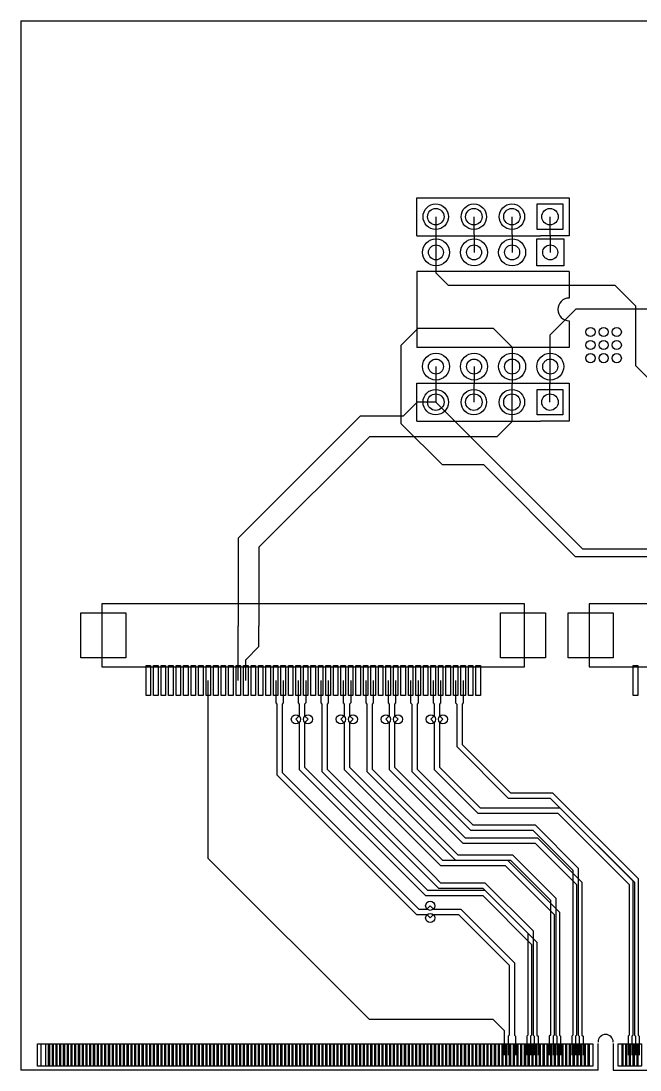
# Model space of a CAD drawing. Header units: millimetres. Extents: x 1 to 83, y 1 to 71.
# Drawn here: x 1 to 42.3, y 1 to 71 of the extents above; entities that cross this region are included whole.
import ezdxf

# ---------------------------------------------------------------- set-up
doc = ezdxf.new("R2010")
doc.units = ezdxf.units.MM

msp = doc.modelspace()

# ---------------------------------------------------------------- linework, layer by layer
for points in [[(1.006, 71), (82.996, 71)], [(1.006, 71), (1.006, 1)], [(27.405, 56.67), (27.405, 59.21), (37.565, 59.21), (37.565, 56.67), (35.66, 56.67)], [(28.674, 57.94), (28.689, 55.56)], [(31.214, 57.94), (31.229, 55.56)], [(33.754, 57.94), (33.769, 55.56)], [(36.294, 57.94), (36.309, 55.56)], [(27.405, 56.67), (35.66, 56.67)], [(28.69, 55.56), (28.69, 54.185), (29.5, 53.375), (40.625, 53.375), (42, 52), (42, 48), (43.575, 46.425), (47.625, 46.425)], [(37.58, 54.281), (27.42, 54.281)], [(27.42, 54.281), (27.42, 49.216)], [(37.58, 54.281), (37.58, 52.512)], [(36.309, 47.94), (36.309, 50.061), (38.049, 51.801), (45.326, 51.801)], [(63.5, 1.999), (63.5, 4.374), (67.125, 8.001), (67.125, 12.126), (70.749, 15.751), (70.749, 32.25), (67.749, 35.25), (38.001, 35.25), (31.874, 41.374), (29.126, 41.374), (26.375, 44.125), (26.375, 49.375), (27.501, 50.5), (32.499, 50.5), (33.769, 49.23), (33.769, 47.94)], [(37.58, 50.988), (37.58, 49.216)], [(37.58, 49.216), (27.42, 49.216)], [(28.689, 47.94), (28.674, 45.565)], [(31.229, 47.94), (31.214, 45.565)], [(33.769, 47.94), (33.754, 45.565)], [(36.294, 45.565), (36.309, 47.94)], [(27.405, 44.295), (27.405, 46.835), (37.565, 46.835), (37.565, 44.295), (35.66, 44.295)], [(28.674, 45.565), (27.44, 45.565), (26.5, 44.625), (23.625, 44.625), (15.499, 36.5), (15.499, 30.625)], [(33.754, 45.565), (33.754, 44.254), (32.751, 43.251), (24.249, 43.251), (16.876, 35.878), (16.876, 30.625)], [(64, 1.999), (64, 4.125), (67.749, 7.874), (67.749, 11.875), (71.25, 15.375), (71.25, 32.499), (68.001, 35.75), (38.491, 35.75), (28.674, 45.565)], [(27.405, 44.295), (35.66, 44.295)], [(15.5, 27), (15.5, 30.625)], [(15.999, 27), (15.999, 28.374), (16.876, 29.251), (16.876, 30.625)], [(33.25, 2), (33.25, 3.625), (32.5, 4.375), (24.25, 4.375), (13.5, 15.125), (13.5, 27)], [(18, 27), (18, 25.492), (18.073, 25.42), (18.073, 24.404), (18.073, 20.695), (21.83, 16.938), (27.393, 11.375), (28.076, 11.375), (28.305, 11.146)], [(18.5, 27), (18.5, 25.492), (18.427, 25.42), (18.427, 24.404), (18.427, 20.843), (22.185, 17.085), (27.54, 11.73), (28.076, 11.73), (28.305, 11.959)], [(19.5, 27), (19.5, 25.492), (19.573, 25.419), (19.573, 24.632), (19.343, 24.403)], [(20, 27), (20, 25.492), (19.927, 25.419), (19.927, 24.632), (20.157, 24.403)], [(21, 27), (21, 25.492), (21.073, 25.42), (21.073, 24.404)], [(21.5, 27), (21.5, 25.492), (21.427, 25.42), (21.427, 24.404)], [(22.5, 27), (22.5, 25.492), (22.572, 25.419), (22.572, 24.632), (22.343, 24.403)], [(23, 27), (23, 25.492), (22.927, 25.419), (22.927, 24.632), (23.156, 24.403)], [(24, 27), (24, 25.492), (24.072, 25.42), (24.072, 24.404)], [(24.5, 27), (24.5, 25.492), (24.427, 25.42), (24.427, 24.404)], [(25.5, 27), (25.5, 25.492), (25.572, 25.419), (25.572, 24.632), (25.343, 24.403)], [(26, 27), (26, 25.492), (25.927, 25.419), (25.927, 24.632), (26.156, 24.403)], [(27, 27), (27, 25.492), (27.072, 25.42), (27.072, 24.404)], [(27.5, 27), (27.5, 25.492), (27.427, 25.42), (27.427, 24.404)], [(28.5, 27), (28.5, 25.492), (28.572, 25.419), (28.572, 24.632), (28.343, 24.403)], [(29, 27), (29, 25.492), (28.927, 25.419), (28.927, 24.632), (29.156, 24.403)], [(30, 27), (30, 25.492), (30.072, 25.42), (30.072, 24.404)], [(30.5, 27), (30.5, 25.492), (30.427, 25.42), (30.427, 24.404)], [(19.343, 24.403), (19.573, 24.174), (19.573, 23.895), (19.573, 22.879)], [(20.157, 24.403), (19.927, 24.174), (19.927, 23.895), (19.927, 22.879)], [(21.073, 24.404), (21.073, 23.896), (21.073, 22.88), (21.073, 20.925), (28.145, 13.853), (28.853, 13.145), (31.5, 13.145), (31.809, 13.145), (34.822, 10.132), (34.822, 4.346), (34.822, 3.33), (34.75, 3.258), (34.75, 2)], [(21.427, 24.404), (21.427, 23.896), (21.427, 22.88), (21.427, 21.073), (28.5, 14), (29, 13.5), (31.5, 13.5), (31.956, 13.5), (35.177, 10.279), (35.177, 4.346), (35.177, 3.33), (35.25, 3.258), (35.25, 2)], [(22.343, 24.403), (22.572, 24.174), (22.572, 23.895), (22.572, 22.879)], [(23.156, 24.403), (22.927, 24.174), (22.927, 23.895), (22.927, 22.879)], [(24.072, 24.404), (24.072, 23.896), (24.072, 22.88), (24.072, 20.927), (29.5, 15.5), (30, 15), (33.5, 15), (33.652, 15), (36.322, 12.33), (36.322, 4.347), (36.322, 3.331), (36.25, 3.258), (36.25, 2)], [(24.427, 24.404), (24.427, 23.896), (24.427, 22.88), (24.427, 21.075), (29.855, 15.647), (30.147, 15.355), (33.5, 15.355), (33.799, 15.355), (36.677, 12.477), (36.677, 4.347), (36.677, 3.331), (36.75, 3.258), (36.75, 2)], [(25.343, 24.403), (25.572, 24.174), (25.572, 23.895), (25.572, 22.879)], [(26.156, 24.403), (25.927, 24.174), (25.927, 23.895), (25.927, 22.879)], [(27.072, 24.404), (27.072, 23.896), (27.072, 22.88), (27.072, 20.927), (30, 18), (31, 17), (35, 17), (35.152, 17), (37.822, 14.33), (37.822, 4.346), (37.822, 3.33), (37.75, 3.258), (37.75, 2)], [(27.427, 24.404), (27.427, 23.896), (27.427, 22.88), (27.427, 21.075), (30.355, 18.147), (31.147, 17.355), (35, 17.355), (35.299, 17.355), (38.177, 14.477), (38.177, 4.346), (38.177, 3.33), (38.25, 3.258), (38.25, 2)], [(28.343, 24.403), (28.572, 24.174), (28.572, 23.895), (28.572, 22.879)], [(29.156, 24.403), (28.927, 24.174), (28.927, 23.895), (28.927, 22.879)], [(30.072, 24.404), (30.072, 23.896), (30.072, 22.88), (30.072, 22.58), (33.508, 19.145), (36, 19.145), (36.309, 19.145), (41.822, 13.632), (41.822, 4.346), (41.822, 3.33), (41.75, 3.258), (41.75, 2)], [(30.427, 24.404), (30.427, 23.896), (30.427, 22.88), (30.427, 22.727), (33.655, 19.5), (36, 19.5), (36.456, 19.5), (42.177, 13.779), (42.177, 4.346), (42.177, 3.33), (42.25, 3.258), (42.25, 2)], [(19.573, 22.879), (19.573, 22.371), (19.573, 21.355), (19.573, 21.056), (27.983, 12.645), (31.5, 12.645), (31.809, 12.645), (35.072, 9.382), (35.072, 4.347), (35.072, 3.331), (35, 3.258), (35, 2)], [(19.927, 22.879), (19.927, 22.371), (19.927, 21.355), (19.927, 21.203), (28.131, 13), (31.5, 13), (31.956, 13), (35.427, 9.529), (35.427, 4.347), (35.427, 3.331), (35.5, 3.258), (35.5, 2)], [(22.572, 22.879), (22.572, 22.371), (22.572, 21.355), (22.572, 21.056), (28.983, 14.645), (33, 14.645), (33.309, 14.645), (36.572, 11.382), (36.572, 4.347), (36.572, 3.331), (36.5, 3.258), (36.5, 2)], [(22.927, 22.879), (22.927, 22.371), (22.927, 21.355), (22.927, 21.203), (29.131, 15), (33, 15), (33.456, 15), (36.927, 11.529), (36.927, 4.347), (36.927, 3.331), (37, 3.258), (37, 2)], [(25.572, 22.879), (25.572, 22.371), (25.572, 21.355), (25.572, 21.056), (30.483, 16.145), (35, 16.145), (35.309, 16.145), (38.072, 13.382), (38.072, 4.347), (38.072, 3.331), (38, 3.258), (38, 2)], [(25.927, 22.879), (25.927, 22.371), (25.927, 21.355), (25.927, 21.203), (30.631, 16.5), (35, 16.5), (35.456, 16.5), (38.427, 13.529), (38.427, 4.347), (38.427, 3.331), (38.5, 3.258), (38.5, 2)], [(28.572, 22.879), (28.572, 22.371), (28.572, 21.355), (28.572, 21.056), (31.483, 18.145), (36.5, 18.145), (36.809, 18.145), (41.572, 13.382), (41.572, 4.347), (41.572, 3.331), (41.5, 3.258), (41.5, 2)], [(28.927, 22.879), (28.927, 22.371), (28.927, 21.355), (28.927, 21.203), (31.631, 18.5), (36.5, 18.5), (36.956, 18.5), (41.927, 13.529), (41.927, 4.347), (41.927, 3.331), (42, 3.258), (42, 2)], [(28.305, 11.959), (28.534, 11.73), (28.813, 11.73), (29.829, 11.73), (30.345, 11.73), (31.875, 10.2), (33.927, 8.148), (33.927, 4.347), (33.927, 3.331), (34, 3.258), (34, 2)], [(28.305, 11.146), (28.534, 11.375), (28.813, 11.375), (29.829, 11.375), (30.198, 11.375), (31.728, 9.845), (33.573, 8), (33.573, 4.347), (33.573, 3.331), (33.5, 3.258), (33.5, 2)], [(39.506, 1), (39.506, 2.778)], [(40.506, 2.778), (40.506, 1)], [(39.506, 1), (1.006, 1)], [(40.506, 1), (82.996, 1)]]:
    msp.add_lwpolyline(points)
for points in [[(37.145, 57.09), (35.445, 57.09), (35.445, 58.79), (37.145, 58.79)], [(37.21, 54.66), (35.41, 54.66), (35.41, 56.46), (37.21, 56.46)], [(37.145, 44.715), (35.445, 44.715), (35.445, 46.415), (37.145, 46.415)], [(6.4, 27.9), (34.6, 27.9), (34.6, 32.1), (6.4, 32.1), (6.4, 27.9)], [(38.9, 27.9), (67.1, 27.9), (67.1, 32.1), (38.9, 32.1), (38.9, 27.9)], [(8, 31.5), (8, 28.5), (5, 28.5), (5, 31.5)], [(36, 31.5), (36, 28.5), (33, 28.5), (33, 31.5)], [(40.5, 31.5), (40.5, 28.5), (37.5, 28.5), (37.5, 31.5)], [(9.65, 28), (9.65, 26), (9.35, 26), (9.35, 28)], [(10.15, 28), (10.15, 26), (9.85, 26), (9.85, 28)], [(10.65, 28), (10.65, 26), (10.35, 26), (10.35, 28)], [(11.15, 28), (11.15, 26), (10.85, 26), (10.85, 28)], [(11.65, 28), (11.65, 26), (11.35, 26), (11.35, 28)], [(12.15, 28), (12.15, 26), (11.85, 26), (11.85, 28)], [(12.65, 28), (12.65, 26), (12.35, 26), (12.35, 28)], [(13.15, 28), (13.15, 26), (12.85, 26), (12.85, 28)], [(13.65, 28), (13.65, 26), (13.35, 26), (13.35, 28)], [(14.15, 28), (14.15, 26), (13.85, 26), (13.85, 28)], [(14.65, 28), (14.65, 26), (14.35, 26), (14.35, 28)], [(15.15, 28), (15.15, 26), (14.85, 26), (14.85, 28)], [(15.65, 28), (15.65, 26), (15.35, 26), (15.35, 28)], [(16.15, 28), (16.15, 26), (15.85, 26), (15.85, 28)], [(16.65, 28), (16.65, 26), (16.35, 26), (16.35, 28)], [(17.15, 28), (17.15, 26), (16.85, 26), (16.85, 28)], [(17.65, 28), (17.65, 26), (17.35, 26), (17.35, 28)], [(18.15, 28), (18.15, 26), (17.85, 26), (17.85, 28)], [(18.65, 28), (18.65, 26), (18.35, 26), (18.35, 28)], [(19.15, 28), (19.15, 26), (18.85, 26), (18.85, 28)], [(19.65, 28), (19.65, 26), (19.35, 26), (19.35, 28)], [(20.15, 28), (20.15, 26), (19.85, 26), (19.85, 28)], [(20.65, 28), (20.65, 26), (20.35, 26), (20.35, 28)], [(21.15, 28), (21.15, 26), (20.85, 26), (20.85, 28)], [(21.65, 28), (21.65, 26), (21.35, 26), (21.35, 28)], [(22.15, 28), (22.15, 26), (21.85, 26), (21.85, 28)], [(22.65, 28), (22.65, 26), (22.35, 26), (22.35, 28)], [(23.15, 28), (23.15, 26), (22.85, 26), (22.85, 28)], [(23.65, 28), (23.65, 26), (23.35, 26), (23.35, 28)], [(24.15, 28), (24.15, 26), (23.85, 26), (23.85, 28)], [(24.65, 28), (24.65, 26), (24.35, 26), (24.35, 28)], [(25.15, 28), (25.15, 26), (24.85, 26), (24.85, 28)], [(25.65, 28), (25.65, 26), (25.35, 26), (25.35, 28)], [(26.15, 28), (26.15, 26), (25.85, 26), (25.85, 28)], [(26.65, 28), (26.65, 26), (26.35, 26), (26.35, 28)], [(27.15, 28), (27.15, 26), (26.85, 26), (26.85, 28)], [(27.65, 28), (27.65, 26), (27.35, 26), (27.35, 28)], [(28.15, 28), (28.15, 26), (27.85, 26), (27.85, 28)], [(28.65, 28), (28.65, 26), (28.35, 26), (28.35, 28)], [(29.15, 28), (29.15, 26), (28.85, 26), (28.85, 28)], [(29.65, 28), (29.65, 26), (29.35, 26), (29.35, 28)], [(30.15, 28), (30.15, 26), (29.85, 26), (29.85, 28)], [(30.65, 28), (30.65, 26), (30.35, 26), (30.35, 28)], [(31.15, 28), (31.15, 26), (30.85, 26), (30.85, 28)], [(31.65, 28), (31.65, 26), (31.35, 26), (31.35, 28)], [(42.15, 28), (42.15, 26), (41.85, 26), (41.85, 28)], [(2.9, 1.25), (2.1, 1.25), (2.1, 2.75), (2.9, 2.75)], [(2.65, 1.25), (2.35, 1.25), (2.35, 2.75), (2.65, 2.75)], [(3.15, 1.25), (2.85, 1.25), (2.85, 2.75), (3.15, 2.75)], [(3.4, 1.25), (3.1, 1.25), (3.1, 2.75), (3.4, 2.75)], [(3.65, 1.25), (3.35, 1.25), (3.35, 2.75), (3.65, 2.75)], [(3.9, 1.25), (3.6, 1.25), (3.6, 2.75), (3.9, 2.75)], [(4.15, 1.25), (3.85, 1.25), (3.85, 2.75), (4.15, 2.75)], [(4.4, 1.25), (4.1, 1.25), (4.1, 2.75), (4.4, 2.75)], [(4.65, 1.25), (4.35, 1.25), (4.35, 2.75), (4.65, 2.75)], [(4.9, 1.25), (4.6, 1.25), (4.6, 2.75), (4.9, 2.75)], [(5.15, 1.25), (4.85, 1.25), (4.85, 2.75), (5.15, 2.75)], [(5.4, 1.25), (5.1, 1.25), (5.1, 2.75), (5.4, 2.75)], [(5.65, 1.25), (5.35, 1.25), (5.35, 2.75), (5.65, 2.75)], [(5.9, 1.25), (5.6, 1.25), (5.6, 2.75), (5.9, 2.75)], [(6.15, 1.25), (5.85, 1.25), (5.85, 2.75), (6.15, 2.75)], [(6.4, 1.25), (6.1, 1.25), (6.1, 2.75), (6.4, 2.75)], [(6.65, 1.25), (6.35, 1.25), (6.35, 2.75), (6.65, 2.75)], [(6.9, 1.25), (6.6, 1.25), (6.6, 2.75), (6.9, 2.75)], [(7.15, 1.25), (6.85, 1.25), (6.85, 2.75), (7.15, 2.75)], [(7.4, 1.25), (7.1, 1.25), (7.1, 2.75), (7.4, 2.75)], [(7.65, 1.25), (7.35, 1.25), (7.35, 2.75), (7.65, 2.75)], [(7.9, 1.25), (7.6, 1.25), (7.6, 2.75), (7.9, 2.75)], [(8.15, 1.25), (7.85, 1.25), (7.85, 2.75), (8.15, 2.75)], [(8.4, 1.25), (8.1, 1.25), (8.1, 2.75), (8.4, 2.75)], [(8.65, 1.25), (8.35, 1.25), (8.35, 2.75), (8.65, 2.75)], [(8.9, 1.25), (8.6, 1.25), (8.6, 2.75), (8.9, 2.75)], [(9.15, 1.25), (8.85, 1.25), (8.85, 2.75), (9.15, 2.75)], [(9.4, 1.25), (9.1, 1.25), (9.1, 2.75), (9.4, 2.75)], [(9.65, 1.25), (9.35, 1.25), (9.35, 2.75), (9.65, 2.75)], [(9.9, 1.25), (9.6, 1.25), (9.6, 2.75), (9.9, 2.75)], [(10.15, 1.25), (9.85, 1.25), (9.85, 2.75), (10.15, 2.75)], [(10.4, 1.25), (10.1, 1.25), (10.1, 2.75), (10.4, 2.75)], [(10.65, 1.25), (10.35, 1.25), (10.35, 2.75), (10.65, 2.75)], [(10.9, 1.25), (10.6, 1.25), (10.6, 2.75), (10.9, 2.75)], [(11.15, 1.25), (10.85, 1.25), (10.85, 2.75), (11.15, 2.75)], [(11.4, 1.25), (11.1, 1.25), (11.1, 2.75), (11.4, 2.75)], [(11.65, 1.25), (11.35, 1.25), (11.35, 2.75), (11.65, 2.75)], [(11.9, 1.25), (11.6, 1.25), (11.6, 2.75), (11.9, 2.75)], [(12.15, 1.25), (11.85, 1.25), (11.85, 2.75), (12.15, 2.75)], [(12.4, 1.25), (12.1, 1.25), (12.1, 2.75), (12.4, 2.75)], [(12.65, 1.25), (12.35, 1.25), (12.35, 2.75), (12.65, 2.75)], [(12.9, 1.25), (12.6, 1.25), (12.6, 2.75), (12.9, 2.75)], [(13.15, 1.25), (12.85, 1.25), (12.85, 2.75), (13.15, 2.75)], [(13.4, 1.25), (13.1, 1.25), (13.1, 2.75), (13.4, 2.75)], [(13.65, 1.25), (13.35, 1.25), (13.35, 2.75), (13.65, 2.75)], [(13.9, 1.25), (13.6, 1.25), (13.6, 2.75), (13.9, 2.75)], [(14.15, 1.25), (13.85, 1.25), (13.85, 2.75), (14.15, 2.75)], [(14.4, 1.25), (14.1, 1.25), (14.1, 2.75), (14.4, 2.75)], [(14.65, 1.25), (14.35, 1.25), (14.35, 2.75), (14.65, 2.75)], [(14.9, 1.25), (14.6, 1.25), (14.6, 2.75), (14.9, 2.75)], [(15.15, 1.25), (14.85, 1.25), (14.85, 2.75), (15.15, 2.75)], [(15.4, 1.25), (15.1, 1.25), (15.1, 2.75), (15.4, 2.75)], [(15.65, 1.25), (15.35, 1.25), (15.35, 2.75), (15.65, 2.75)], [(15.9, 1.25), (15.6, 1.25), (15.6, 2.75), (15.9, 2.75)], [(16.15, 1.25), (15.85, 1.25), (15.85, 2.75), (16.15, 2.75)], [(16.4, 1.25), (16.1, 1.25), (16.1, 2.75), (16.4, 2.75)], [(16.65, 1.25), (16.35, 1.25), (16.35, 2.75), (16.65, 2.75)], [(16.9, 1.25), (16.6, 1.25), (16.6, 2.75), (16.9, 2.75)], [(17.15, 1.25), (16.85, 1.25), (16.85, 2.75), (17.15, 2.75)], [(17.4, 1.25), (17.1, 1.25), (17.1, 2.75), (17.4, 2.75)], [(17.65, 1.25), (17.35, 1.25), (17.35, 2.75), (17.65, 2.75)], [(17.9, 1.25), (17.6, 1.25), (17.6, 2.75), (17.9, 2.75)], [(18.15, 1.25), (17.85, 1.25), (17.85, 2.75), (18.15, 2.75)], [(18.4, 1.25), (18.1, 1.25), (18.1, 2.75), (18.4, 2.75)], [(18.65, 1.25), (18.35, 1.25), (18.35, 2.75), (18.65, 2.75)], [(18.9, 1.25), (18.6, 1.25), (18.6, 2.75), (18.9, 2.75)], [(19.15, 1.25), (18.85, 1.25), (18.85, 2.75), (19.15, 2.75)], [(19.4, 1.25), (19.1, 1.25), (19.1, 2.75), (19.4, 2.75)], [(19.65, 1.25), (19.35, 1.25), (19.35, 2.75), (19.65, 2.75)], [(19.9, 1.25), (19.6, 1.25), (19.6, 2.75), (19.9, 2.75)], [(20.15, 1.25), (19.85, 1.25), (19.85, 2.75), (20.15, 2.75)], [(20.4, 1.25), (20.1, 1.25), (20.1, 2.75), (20.4, 2.75)], [(20.65, 1.25), (20.35, 1.25), (20.35, 2.75), (20.65, 2.75)], [(20.9, 1.25), (20.6, 1.25), (20.6, 2.75), (20.9, 2.75)], [(21.15, 1.25), (20.85, 1.25), (20.85, 2.75), (21.15, 2.75)], [(21.4, 1.25), (21.1, 1.25), (21.1, 2.75), (21.4, 2.75)], [(21.65, 1.25), (21.35, 1.25), (21.35, 2.75), (21.65, 2.75)], [(21.9, 1.25), (21.6, 1.25), (21.6, 2.75), (21.9, 2.75)], [(22.15, 1.25), (21.85, 1.25), (21.85, 2.75), (22.15, 2.75)], [(22.4, 1.25), (22.1, 1.25), (22.1, 2.75), (22.4, 2.75)], [(22.65, 1.25), (22.35, 1.25), (22.35, 2.75), (22.65, 2.75)], [(22.9, 1.25), (22.6, 1.25), (22.6, 2.75), (22.9, 2.75)], [(23.15, 1.25), (22.85, 1.25), (22.85, 2.75), (23.15, 2.75)], [(23.4, 1.25), (23.1, 1.25), (23.1, 2.75), (23.4, 2.75)], [(23.65, 1.25), (23.35, 1.25), (23.35, 2.75), (23.65, 2.75)], [(23.9, 1.25), (23.6, 1.25), (23.6, 2.75), (23.9, 2.75)], [(24.15, 1.25), (23.85, 1.25), (23.85, 2.75), (24.15, 2.75)], [(24.4, 1.25), (24.1, 1.25), (24.1, 2.75), (24.4, 2.75)], [(24.65, 1.25), (24.35, 1.25), (24.35, 2.75), (24.65, 2.75)], [(24.9, 1.25), (24.6, 1.25), (24.6, 2.75), (24.9, 2.75)], [(25.15, 1.25), (24.85, 1.25), (24.85, 2.75), (25.15, 2.75)], [(25.4, 1.25), (25.1, 1.25), (25.1, 2.75), (25.4, 2.75)], [(25.65, 1.25), (25.35, 1.25), (25.35, 2.75), (25.65, 2.75)], [(25.9, 1.25), (25.6, 1.25), (25.6, 2.75), (25.9, 2.75)], [(26.15, 1.25), (25.85, 1.25), (25.85, 2.75), (26.15, 2.75)], [(26.4, 1.25), (26.1, 1.25), (26.1, 2.75), (26.4, 2.75)], [(26.65, 1.25), (26.35, 1.25), (26.35, 2.75), (26.65, 2.75)], [(26.9, 1.25), (26.6, 1.25), (26.6, 2.75), (26.9, 2.75)], [(27.15, 1.25), (26.85, 1.25), (26.85, 2.75), (27.15, 2.75)], [(27.4, 1.25), (27.1, 1.25), (27.1, 2.75), (27.4, 2.75)], [(27.65, 1.25), (27.35, 1.25), (27.35, 2.75), (27.65, 2.75)], [(27.9, 1.25), (27.6, 1.25), (27.6, 2.75), (27.9, 2.75)], [(28.15, 1.25), (27.85, 1.25), (27.85, 2.75), (28.15, 2.75)], [(28.4, 1.25), (28.1, 1.25), (28.1, 2.75), (28.4, 2.75)], [(28.65, 1.25), (28.35, 1.25), (28.35, 2.75), (28.65, 2.75)], [(28.9, 1.25), (28.6, 1.25), (28.6, 2.75), (28.9, 2.75)], [(29.15, 1.25), (28.85, 1.25), (28.85, 2.75), (29.15, 2.75)], [(29.4, 1.25), (29.1, 1.25), (29.1, 2.75), (29.4, 2.75)], [(29.65, 1.25), (29.35, 1.25), (29.35, 2.75), (29.65, 2.75)], [(29.9, 1.25), (29.6, 1.25), (29.6, 2.75), (29.9, 2.75)], [(30.15, 1.25), (29.85, 1.25), (29.85, 2.75), (30.15, 2.75)], [(30.4, 1.25), (30.1, 1.25), (30.1, 2.75), (30.4, 2.75)], [(30.65, 1.25), (30.35, 1.25), (30.35, 2.75), (30.65, 2.75)], [(30.9, 1.25), (30.6, 1.25), (30.6, 2.75), (30.9, 2.75)], [(31.15, 1.25), (30.85, 1.25), (30.85, 2.75), (31.15, 2.75)], [(31.4, 1.25), (31.1, 1.25), (31.1, 2.75), (31.4, 2.75)], [(31.65, 1.25), (31.35, 1.25), (31.35, 2.75), (31.65, 2.75)], [(31.9, 1.25), (31.6, 1.25), (31.6, 2.75), (31.9, 2.75)], [(32.15, 1.25), (31.85, 1.25), (31.85, 2.75), (32.15, 2.75)], [(32.4, 1.25), (32.1, 1.25), (32.1, 2.75), (32.4, 2.75)], [(32.65, 1.25), (32.35, 1.25), (32.35, 2.75), (32.65, 2.75)], [(32.9, 1.25), (32.6, 1.25), (32.6, 2.75), (32.9, 2.75)], [(33.15, 1.25), (32.85, 1.25), (32.85, 2.75), (33.15, 2.75)], [(33.4, 1.25), (33.1, 1.25), (33.1, 2.75), (33.4, 2.75)], [(33.65, 1.25), (33.35, 1.25), (33.35, 2.75), (33.65, 2.75)], [(33.9, 1.25), (33.6, 1.25), (33.6, 2.75), (33.9, 2.75)], [(34.15, 1.25), (33.85, 1.25), (33.85, 2.75), (34.15, 2.75)], [(34.4, 1.25), (34.1, 1.25), (34.1, 2.75), (34.4, 2.75)], [(34.65, 1.25), (34.35, 1.25), (34.35, 2.75), (34.65, 2.75)], [(34.9, 1.25), (34.6, 1.25), (34.6, 2.75), (34.9, 2.75)], [(35.15, 1.25), (34.85, 1.25), (34.85, 2.75), (35.15, 2.75)], [(35.4, 1.25), (35.1, 1.25), (35.1, 2.75), (35.4, 2.75)], [(35.65, 1.25), (35.35, 1.25), (35.35, 2.75), (35.65, 2.75)], [(35.9, 1.25), (35.6, 1.25), (35.6, 2.75), (35.9, 2.75)], [(36.15, 1.25), (35.85, 1.25), (35.85, 2.75), (36.15, 2.75)], [(36.4, 1.25), (36.1, 1.25), (36.1, 2.75), (36.4, 2.75)], [(36.65, 1.25), (36.35, 1.25), (36.35, 2.75), (36.65, 2.75)], [(36.9, 1.25), (36.6, 1.25), (36.6, 2.75), (36.9, 2.75)], [(37.15, 1.25), (36.85, 1.25), (36.85, 2.75), (37.15, 2.75)], [(37.4, 1.25), (37.1, 1.25), (37.1, 2.75), (37.4, 2.75)], [(37.65, 1.25), (37.35, 1.25), (37.35, 2.75), (37.65, 2.75)], [(37.9, 1.25), (37.6, 1.25), (37.6, 2.75), (37.9, 2.75)], [(38.15, 1.25), (37.85, 1.25), (37.85, 2.75), (38.15, 2.75)], [(38.4, 1.25), (38.1, 1.25), (38.1, 2.75), (38.4, 2.75)], [(38.65, 1.25), (38.35, 1.25), (38.35, 2.75), (38.65, 2.75)], [(38.9, 1.25), (38.6, 1.25), (38.6, 2.75), (38.9, 2.75)], [(39.15, 1.25), (38.85, 1.25), (38.85, 2.75), (39.15, 2.75)], [(41.15, 1.25), (40.85, 1.25), (40.85, 2.75), (41.15, 2.75)], [(41.4, 1.25), (41.1, 1.25), (41.1, 2.75), (41.4, 2.75)], [(41.65, 1.25), (41.35, 1.25), (41.35, 2.75), (41.65, 2.75)], [(41.9, 1.25), (41.6, 1.25), (41.6, 2.75), (41.9, 2.75)], [(42.15, 1.25), (41.85, 1.25), (41.85, 2.75), (42.15, 2.75)], [(42.4, 1.25), (42.1, 1.25), (42.1, 2.75), (42.4, 2.75)]]:
    msp.add_lwpolyline(points, close=True)
for centre, radius in [((28.675, 57.94), 0.85), ((28.675, 57.94), 0.55), ((31.215, 57.94), 0.85), ((31.215, 57.94), 0.55), ((33.755, 57.94), 0.85), ((33.755, 57.94), 0.55), ((36.295, 57.94), 0.55), ((28.69, 55.56), 0.9), ((28.69, 55.56), 0.5), ((31.23, 55.56), 0.9), ((31.23, 55.56), 0.5), ((33.77, 55.56), 0.9), ((33.77, 55.56), 0.5), ((36.31, 55.56), 0.5), ((39, 50.25), 0.305), ((39.875, 50.25), 0.305), ((40.75, 50.25), 0.305), ((39, 49.375), 0.305), ((39.875, 49.375), 0.305), ((40.75, 49.375), 0.305), ((28.69, 47.94), 0.9), ((28.69, 47.94), 0.5), ((31.23, 47.94), 0.9), ((31.23, 47.94), 0.5), ((33.77, 47.94), 0.9), ((33.77, 47.94), 0.5), ((36.31, 47.94), 0.9), ((36.31, 47.94), 0.5), ((39, 48.5), 0.305), ((39.875, 48.5), 0.305), ((40.75, 48.5), 0.305), ((28.675, 45.565), 0.85), ((31.215, 45.565), 0.85), ((33.755, 45.565), 0.85), ((28.675, 45.565), 0.55), ((31.215, 45.565), 0.55), ((33.755, 45.565), 0.55), ((36.295, 45.565), 0.55), ((19.344, 24.403), 0.305), ((20.156, 24.403), 0.305), ((22.344, 24.403), 0.305), ((23.156, 24.403), 0.305), ((25.344, 24.403), 0.305), ((26.156, 24.403), 0.305), ((28.344, 24.403), 0.305), ((29.156, 24.403), 0.305), ((28.305, 11.959), 0.305), ((28.305, 11.146), 0.305)]:
    msp.add_circle(centre, radius)
for centre, radius, start, end in [((37.58, 51.75), 0.762, 90, 270), ((40.006, 2.866), 0.508, 0, 180)]:
    msp.add_arc(centre, radius, start, end)

doc.saveas('drawing.dxf')
